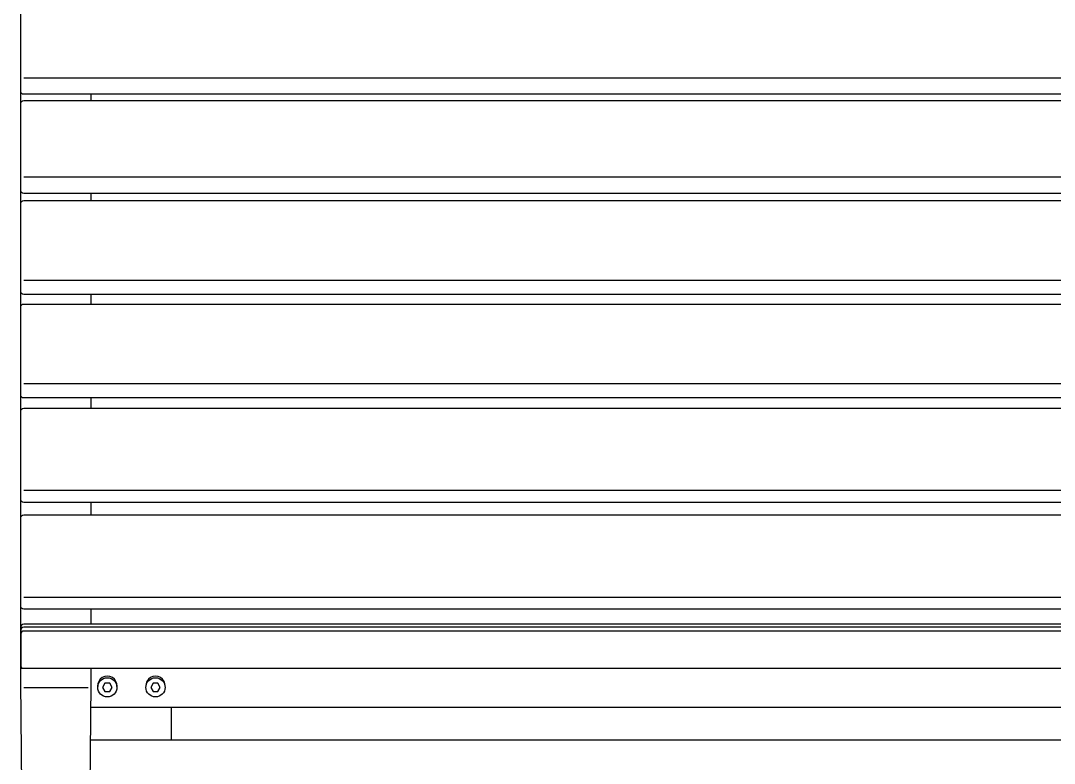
# Model space of a CAD drawing. Header units: millimetres. Extents: x 11004 to 31904, y 3085 to 7285.
# Drawn here: x 12604 to 13248, y 6345 to 6808 of the extents above; entities that cross this region are included whole.
import ezdxf

# ---------------------------------------------------------------- set-up
doc = ezdxf.new("R2010")
doc.units = ezdxf.units.MM
doc.header["$LTSCALE"] = 0.3

msp = doc.modelspace()

# ---------------------------------------------------------------- linework, layer by layer
for p, q in [((12603.95, 6395.96), (12603.95, 6805.44)), ((12647.95, 6758.05), (12647.95, 6761.96)), ((12647.95, 6695.74), (12647.95, 6700.16)), ((12647.95, 6631.31), (12647.95, 6637.23)), ((12647.95, 6566.45), (12647.95, 6572.8)), ((12647.95, 6499.87), (12647.95, 6507.74)), ((12647.95, 6431.82), (12647.95, 6441.17)), ((12603.95, 6404.37), (12647.95, 6404.37)), ((12647.95, 6394.72), (12647.95, 6404.37)), ((12607.95, 6010.45), (12603.95, 6395.96)), ((12605.99, 6392.37), (12645.93, 6392.37)), ((12643.95, 6010.45), (12647.95, 6394.72)), ((14360.62, 6380.01), (12647.8, 6380.01)), ((12697.95, 6359.69), (12697.95, 6380.01)), ((14360.83, 6359.69), (12647.59, 6359.69))]:
    msp.add_line(p, q)
at = {"color": 0}
for p, q in [((14402.47, 6772.03), (12605.95, 6772.03)), ((14402.47, 6710.23), (12605.95, 6710.23)), ((14402.47, 6645.96), (12605.95, 6645.96)), ((14402.47, 6581.53), (12605.95, 6581.53)), ((14402.47, 6515.08), (12605.95, 6515.08)), ((14402.47, 6448.51), (12605.95, 6448.51))]:
    msp.add_line(p, q, dxfattribs=at)
for points in [[(12605.95, 6819.86), (14402.47, 6819.86, -0.414214), (14404.47, 6817.86), (14404.47, 6763.96, -0.414214), (14402.47, 6761.96), (12605.95, 6761.96, -0.404183), (12603.95, 6763.9), (12603.95, 6817.86, -0.414214)], [(12605.95, 6758.05), (14402.47, 6758.05, -0.414214), (14404.47, 6756.05), (14404.47, 6702.16, -0.414214), (14402.47, 6700.16), (12605.95, 6700.16, -0.404183), (12603.95, 6702.09), (12603.95, 6756.05, -0.414214)], [(12605.95, 6695.74), (14402.47, 6695.74, -0.414214), (14404.47, 6693.74), (14404.47, 6639.23, -0.414214), (14402.47, 6637.23), (12605.95, 6637.23, -0.404183), (12603.95, 6639.17), (12603.95, 6693.74, -0.414214)], [(12605.95, 6631.31), (14402.47, 6631.31, -0.414214), (14404.47, 6629.31), (14404.47, 6574.8, -0.414214), (14402.47, 6572.8), (12605.95, 6572.8, -0.404183), (12603.95, 6574.73), (12603.95, 6629.31, -0.414214)], [(12605.95, 6566.45), (14402.47, 6566.45, -0.414214), (14404.47, 6564.45), (14404.47, 6509.74, -0.414214), (14402.47, 6507.74), (12605.95, 6507.74, -0.404183), (12603.95, 6509.67), (12603.95, 6564.45, -0.414214)], [(12605.95, 6499.87), (14402.47, 6499.87, -0.414214), (14404.47, 6497.87), (14404.47, 6443.17, -0.414214), (14402.47, 6441.17), (12605.95, 6441.17, -0.404183), (12603.95, 6443.1), (12603.95, 6497.87, -0.414214)], [(12605.95, 6404.37), (14402.47, 6404.37, 0.414214), (14404.47, 6406.37), (14404.47, 6425.56, 0.414214), (14402.47, 6427.56), (12605.95, 6427.56, 0.413698), (12603.95, 6425.56), (12603.95, 6406.37, 0.414214)]]:
    msp.add_lwpolyline(points, format="xyb", close=True, dxfattribs=at)
for points in [[(14404.47, 6423.55), (14404.47, 6429.82, 0.414214), (14402.47, 6431.82), (12605.95, 6431.82, 0.414214), (12603.95, 6429.82), (12603.95, 6423.55)], [(14404.47, 6421.74), (14404.47, 6428, 0.414214), (14402.47, 6430), (12605.95, 6430, 0.414214), (12603.95, 6428), (12603.95, 6421.74)]]:
    msp.add_lwpolyline(points, format="xyb", dxfattribs=at)
for points in [[(12656.45, 6395.11), (12654.95, 6392.51), (12656.45, 6389.91), (12659.45, 6389.91), (12660.95, 6392.51), (12659.45, 6395.11), (12656.45, 6395.11)], [(12686.45, 6395.11), (12684.95, 6392.51), (12686.45, 6389.91), (12689.45, 6389.91), (12690.95, 6392.51), (12689.45, 6395.11), (12686.45, 6395.11)]]:
    msp.add_lwpolyline(points)
for centre in [(12657.95, 6392.51), (12687.95, 6392.51)]:
    msp.add_circle(centre, 6)
for centre in [(12657.95, 6393.51), (12687.95, 6393.51)]:
    msp.add_arc(centre, 6, 355.21981, 184.78019)

doc.saveas('drawing.dxf')
